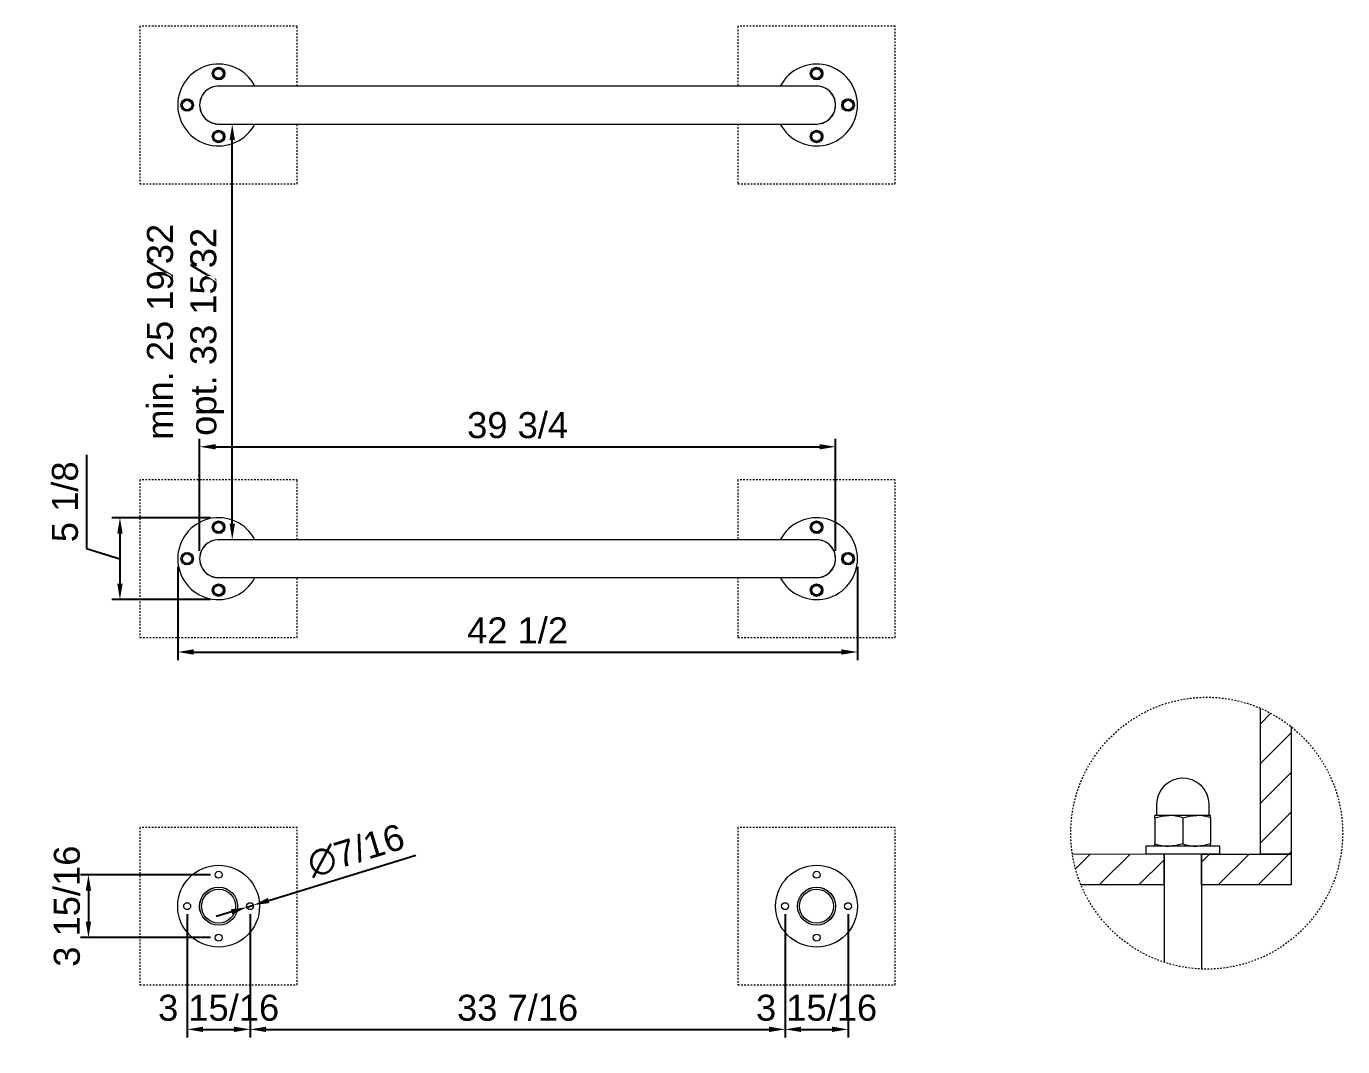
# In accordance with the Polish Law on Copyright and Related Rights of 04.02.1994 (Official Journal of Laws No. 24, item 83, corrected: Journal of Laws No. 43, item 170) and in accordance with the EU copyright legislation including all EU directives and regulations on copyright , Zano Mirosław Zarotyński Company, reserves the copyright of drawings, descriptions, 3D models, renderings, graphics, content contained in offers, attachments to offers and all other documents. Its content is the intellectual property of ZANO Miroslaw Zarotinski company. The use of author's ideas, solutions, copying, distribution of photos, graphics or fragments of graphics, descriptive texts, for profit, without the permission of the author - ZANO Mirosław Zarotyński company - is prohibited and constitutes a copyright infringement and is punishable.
# Model space of a CAD drawing. Header units: inches. Extents: x -8 to 544, y 1 to 138.
# Drawn here: x 8 to 90.3, y 1.2 to 64.9 of the extents above; entities that cross this region are included whole.
import ezdxf

# ---------------------------------------------------------------- set-up
doc = ezdxf.new("R2010")
doc.units = ezdxf.units.IN
doc.linetypes.add('HIDDEN', pattern=[1.905, 1.27, -0.635])
for name, color, linetype, lineweight in [('ZANO_R', 7, 'Continuous', 0), ('ZANO_R_przerywana', 250, 'HIDDEN', 0), ('ZANO_W', 1, 'Continuous', 0)]:
    doc.layers.add(name, color=color, linetype=linetype, lineweight=lineweight)
doc.styles.get("Standard").update_dxf_attribs({"font": 'arial.ttf'})
doc.dimstyles.new('amerykanie', dxfattribs={"dimtxt": 50, "dimasz": 50, "dimexe": 0.5, "dimexo": 0.5, "dimgap": 1, "dimtad": 1, "dimdec": 0, "dimzin": 0, "dimlunit": 5, "dimtxsty": 'Standard', "dimcen": 0.09, "dimclrd": 1, "dimclre": 1, "dimclrt": 1, "dimazin": 0, "dimtfac": 1, "dimtdec": 0, "dimtmove": 0, "dimatfit": 3, "dimfxl": 1, "dimtzin": 0, "dimarcsym": 1})

# ---------------------------------------------------------------- blocks, each defined once
blk = doc.blocks.new('*D389')
at = {"layer": 'ZANO_W', "color": 1, "lineweight": -2}
for p, q in [((20.414, 58.831), (20.414, 58.831)), ((20.914, 33.846), (20.914, 57.831)), ((20.414, 32.846), (20.414, 32.846))]:
    blk.add_line(p, q, dxfattribs=at)
at = {"layer": 'ZANO_W', "color": 1}
for points in [[(21.081, 57.831), (20.748, 57.831), (20.914, 58.831)], [(20.748, 33.846), (21.081, 33.846), (20.914, 32.846)]]:
    blk.add_solid(points, dxfattribs=at)
at = {"layer": 'ZANO_W', "color": 1, "insert": (17.994, 45.839), "char_height": 1.625, "attachment_point": 5, "rotation": 90}
blk.add_mtext('min. 25 19⁄32\\Popt. 33 15⁄32', dxfattribs=at)
blk = doc.blocks.new('*D391')
at = {"layer": 'ZANO_W', "color": 1, "lineweight": -2}
for p, q in [((19.562, 11.905), (11.423, 11.905)), ((11.923, 10.905), (11.923, 8.97)), ((19.562, 7.97), (11.423, 7.97))]:
    blk.add_line(p, q, dxfattribs=at)
at = {"layer": 'ZANO_W', "color": 1}
for points in [[(12.09, 10.905), (11.757, 10.905), (11.923, 11.905)], [(11.757, 8.97), (12.09, 8.97), (11.923, 7.97)]]:
    blk.add_solid(points, dxfattribs=at)
at = {"layer": 'ZANO_W', "color": 1, "insert": (10.583, 9.938), "char_height": 1.625, "attachment_point": 5, "rotation": 90}
blk.add_mtext('3 15/16', dxfattribs=at)
blk = doc.blocks.new('*D392')
at = {"layer": 'ZANO_W', "color": 1, "lineweight": -2}
for p, q in [((18.095, 9.438), (18.095, 1.738)), ((22.03, 9.438), (22.03, 1.738)), ((19.095, 2.238), (21.03, 2.238))]:
    blk.add_line(p, q, dxfattribs=at)
at = {"layer": 'ZANO_W', "color": 1}
for points in [[(19.095, 2.405), (19.095, 2.072), (18.095, 2.238)], [(21.03, 2.072), (21.03, 2.405), (22.03, 2.238)]]:
    blk.add_solid(points, dxfattribs=at)
at = {"layer": 'ZANO_W', "color": 1, "insert": (20.062, 3.579), "char_height": 1.625, "attachment_point": 5}
blk.add_mtext('3 15/16', dxfattribs=at)
blk = doc.blocks.new('*D393')
at = {"layer": 'ZANO_W', "color": 1, "lineweight": -2}
for p, q in [((22.03, 9.438), (22.03, 1.738)), ((55.479, 9.438), (55.479, 1.738)), ((23.03, 2.238), (54.479, 2.238))]:
    blk.add_line(p, q, dxfattribs=at)
at = {"layer": 'ZANO_W', "color": 1}
for points in [[(23.03, 2.405), (23.03, 2.072), (22.03, 2.238)], [(54.479, 2.072), (54.479, 2.405), (55.479, 2.238)]]:
    blk.add_solid(points, dxfattribs=at)
at = {"layer": 'ZANO_W', "color": 1, "insert": (38.754, 3.579), "char_height": 1.625, "attachment_point": 5}
blk.add_mtext('33 7/16', dxfattribs=at)
blk = doc.blocks.new('*D394')
at = {"layer": 'ZANO_W', "color": 1, "lineweight": -2}
for p, q in [((55.479, 9.438), (55.479, 1.738)), ((59.414, 9.438), (59.414, 1.738)), ((56.479, 2.238), (58.414, 2.238))]:
    blk.add_line(p, q, dxfattribs=at)
at = {"layer": 'ZANO_W', "color": 1}
for points in [[(56.479, 2.405), (56.479, 2.072), (55.479, 2.238)], [(58.414, 2.072), (58.414, 2.405), (59.414, 2.238)]]:
    blk.add_solid(points, dxfattribs=at)
at = {"layer": 'ZANO_W', "color": 1, "insert": (57.446, 3.579), "char_height": 1.625, "attachment_point": 5}
blk.add_mtext('3 15/16', dxfattribs=at)
blk = doc.blocks.new('*D397')
at = {"layer": 'ZANO_W', "color": 1, "lineweight": -2}
for p, q in [((23.193, 10.295), (32.394, 13.119)), ((21.823, 9.874), (22.237, 10.001)), ((20.867, 9.581), (19.911, 9.287))]:
    blk.add_line(p, q, dxfattribs=at)
at = {"layer": 'ZANO_W', "color": 1}
for points in [[(23.144, 10.454), (23.242, 10.135), (22.237, 10.001)], [(20.916, 9.421), (20.818, 9.74), (21.823, 9.874)]]:
    blk.add_solid(points, dxfattribs=at)
at = {"layer": 'ZANO_W', "color": 1, "insert": (28.65, 13.408), "char_height": 1.625, "attachment_point": 5, "rotation": 17.06424}
blk.add_mtext('∅7/16', dxfattribs=at)
blk = doc.blocks.new('*D398')
at = {"layer": 'ZANO_W', "color": 1, "lineweight": -2}
for p, q in [((11.803, 38.142), (11.803, 32.287)), ((19.562, 34.218), (13.393, 34.218)), ((13.893, 33.218), (13.893, 30.102)), ((11.803, 32.287), (13.893, 31.66)), ((19.562, 29.102), (13.393, 29.102))]:
    blk.add_line(p, q, dxfattribs=at)
at = {"layer": 'ZANO_W', "color": 1}
for points in [[(14.06, 33.218), (13.727, 33.218), (13.893, 34.218)], [(13.727, 30.102), (14.06, 30.102), (13.893, 29.102)]]:
    blk.add_solid(points, dxfattribs=at)
at = {"layer": 'ZANO_W', "color": 1, "insert": (10.463, 35.214), "char_height": 1.625, "attachment_point": 5, "rotation": 90}
blk.add_mtext('5 1/8', dxfattribs=at)
blk = doc.blocks.new('*D399')
at = {"layer": 'ZANO_W', "color": 1, "lineweight": -2}
for p, q in [((18.876, 32.16), (18.876, 39.155)), ((58.637, 32.16), (58.637, 39.155)), ((19.876, 38.655), (57.637, 38.655))]:
    blk.add_line(p, q, dxfattribs=at)
at = {"layer": 'ZANO_W', "color": 1}
for points in [[(19.876, 38.822), (19.876, 38.489), (18.876, 38.655)], [(57.637, 38.489), (57.637, 38.822), (58.637, 38.655)]]:
    blk.add_solid(points, dxfattribs=at)
at = {"layer": 'ZANO_W', "color": 1, "insert": (38.756, 39.996), "char_height": 1.625, "attachment_point": 5}
blk.add_mtext('39 3/4', dxfattribs=at)
blk = doc.blocks.new('*D400')
at = {"layer": 'ZANO_W', "color": 1, "lineweight": -2}
for p, q in [((17.505, 31.16), (17.505, 25.326)), ((60.004, 31.16), (60.004, 25.326)), ((18.505, 25.826), (59.004, 25.826))]:
    blk.add_line(p, q, dxfattribs=at)
at = {"layer": 'ZANO_W', "color": 1}
for points in [[(18.505, 25.993), (18.505, 25.66), (17.505, 25.826)], [(59.004, 25.66), (59.004, 25.993), (60.004, 25.826)]]:
    blk.add_solid(points, dxfattribs=at)
at = {"layer": 'ZANO_W', "color": 1, "insert": (38.754, 27.167), "char_height": 1.625, "attachment_point": 5}
blk.add_mtext('42 1/2', dxfattribs=at)

msp = doc.modelspace()

# ---------------------------------------------------------------- linework, layer by layer
at = {"layer": 'ZANO_R'}
for p, q in [((20.06238, 62.30007), (19.88062, 62.30007)), ((20.24414, 62.30007), (20.06238, 62.30007)), ((57.08284, 61.98526), (57.17372, 61.82785)), ((57.2646, 62.30007), (57.17372, 62.14267)), ((57.44636, 62.30007), (57.2646, 62.30007)), ((57.62812, 62.30007), (57.44636, 62.30007)), ((57.62812, 61.67045), (57.71899, 61.82785)), ((20.06238, 61.67045), (19.88062, 61.67045)), ((20.24414, 61.67045), (20.06238, 61.67045)), ((21.76645, 61.20413), (20.06238, 61.20413)), ((53.24769, 61.20413), (21.76645, 61.20413)), ((57.44636, 61.20413), (53.24769, 61.20413)), ((57.44636, 61.67045), (57.2646, 61.67045)), ((57.62812, 61.67045), (57.44636, 61.67045)), ((17.77999, 60.19944), (17.77999, 60.01768)), ((18.40961, 60.19944), (18.40961, 60.01768)), ((59.09912, 60.01768), (59.09912, 60.19944)), ((59.72875, 60.01768), (59.72875, 60.19944)), ((17.77999, 60.01768), (17.77999, 59.83593)), ((18.40961, 60.01768), (18.40961, 59.83593)), ((59.09912, 59.83593), (59.09912, 60.01768)), ((59.72875, 59.83593), (59.72875, 60.01768)), ((20.06238, 58.83123), (21.76645, 58.83123)), ((21.76645, 58.83123), (53.24769, 58.83123)), ((53.24769, 58.83123), (57.44636, 58.83123)), ((19.88062, 58.36492), (20.06238, 58.36492)), ((19.88062, 57.73529), (20.06238, 57.73529)), ((20.06238, 58.36492), (20.24414, 58.36492)), ((20.06238, 57.73529), (20.24414, 57.73529)), ((57.2646, 58.36492), (57.44636, 58.36492)), ((57.2646, 57.73529), (57.44636, 57.73529)), ((57.44636, 58.36492), (57.62812, 58.36492)), ((57.44636, 57.73529), (57.62812, 57.73529)), ((20.06238, 33.94208), (19.88062, 33.94208)), ((20.24414, 33.94208), (20.06238, 33.94208)), ((57.2646, 33.94208), (57.17372, 33.78467)), ((57.44636, 33.94208), (57.2646, 33.94208)), ((57.62812, 33.94208), (57.44636, 33.94208)), ((20.06238, 33.31246), (19.88062, 33.31246)), ((20.24414, 33.31246), (20.06238, 33.31246)), ((57.08284, 33.62727), (57.17372, 33.46986)), ((57.44636, 33.31246), (57.2646, 33.31246)), ((57.62812, 33.31246), (57.44636, 33.31246)), ((57.62812, 33.31246), (57.71899, 33.46986)), ((21.76645, 32.84614), (20.06238, 32.84614)), ((53.24769, 32.84614), (21.76645, 32.84614)), ((57.44636, 32.84614), (53.24769, 32.84614)), ((17.77999, 31.84145), (17.77999, 31.65969)), ((17.77999, 31.65969), (17.77999, 31.47793)), ((18.40961, 31.84145), (18.40961, 31.65969)), ((18.40961, 31.65969), (18.40961, 31.47793)), ((59.09912, 31.65969), (59.09912, 31.84145)), ((59.09912, 31.47793), (59.09912, 31.65969)), ((59.72875, 31.65969), (59.72875, 31.84145)), ((59.72875, 31.47793), (59.72875, 31.65969)), ((20.06238, 30.47324), (21.76645, 30.47324)), ((21.76645, 30.47324), (53.24769, 30.47324)), ((53.24769, 30.47324), (57.44636, 30.47324)), ((19.88062, 30.00692), (20.06238, 30.00692)), ((20.06238, 30.00692), (20.24414, 30.00692)), ((57.2646, 30.00692), (57.44636, 30.00692)), ((57.44636, 30.00692), (57.62812, 30.00692)), ((19.88062, 29.3773), (20.06238, 29.3773)), ((20.06238, 29.3773), (20.24414, 29.3773)), ((57.2646, 29.3773), (57.44636, 29.3773)), ((57.44636, 29.3773), (57.62812, 29.3773)), ((85.17904, 22.31669), (85.17904, 13.19729)), ((85.17904, 21.32148), (85.8513, 21.99375)), ((85.17904, 18.84044), (87.11298, 20.77438)), ((87.11298, 21.16606), (87.11298, 13.19729)), ((85.17904, 16.35939), (87.11298, 18.29334)), ((78.70032, 16.2916), (78.70032, 15.66308)), ((81.98802, 15.66308), (81.98802, 16.2916)), ((85.17904, 13.87834), (87.11298, 15.81229)), ((78.60362, 15.45926), (78.60362, 15.61472)), ((79.47389, 15.61472), (78.60362, 15.61472)), ((78.60362, 15.45926), (79.02999, 15.57206)), ((78.60362, 15.45926), (78.60362, 13.83624)), ((79.02999, 15.57206), (79.47389, 15.61472)), ((81.21444, 15.61472), (79.47389, 15.61472)), ((80.34417, 15.45926), (80.77054, 15.57206)), ((80.34417, 15.45926), (80.34417, 13.83624)), ((80.77054, 15.57206), (81.21444, 15.61472)), ((82.08473, 15.61472), (81.21444, 15.61472)), ((82.08473, 15.45926), (82.08473, 15.61472)), ((82.08473, 15.45926), (82.08473, 13.83624)), ((73.43875, 13.20163), (79.18381, 13.19729)), ((73.63895, 12.26244), (74.57792, 13.20142)), ((75.1209, 11.26335), (77.05675, 13.1992)), ((78.02344, 13.68078), (78.02344, 13.19729)), ((82.6649, 13.68078), (78.02344, 13.68078)), ((82.6649, 13.19729), (78.02344, 13.19729)), ((78.60362, 13.68078), (78.60362, 13.83624)), ((79.18381, 11.26335), (79.18381, 13.19729)), ((79.18381, 13.19729), (79.18381, 6.42681)), ((79.91781, 13.72345), (79.47389, 13.68078)), ((80.34417, 13.83624), (79.91781, 13.72345)), ((81.65835, 13.72345), (81.21444, 13.68078)), ((81.50454, 11.26335), (81.50454, 13.19729)), ((81.50454, 13.19729), (87.11298, 13.19729)), ((81.50454, 13.19729), (81.50454, 6.00821)), ((81.50454, 12.68489), (82.01694, 13.19729)), ((82.08473, 13.83624), (81.65835, 13.72345)), ((82.08473, 13.68078), (82.08473, 13.83624)), ((82.56404, 11.26335), (84.49799, 13.19729)), ((82.6649, 13.19729), (82.6649, 13.68078)), ((85.04509, 11.26335), (86.97903, 13.19729)), ((87.11298, 13.19729), (85.17904, 13.19729)), ((86.97903, 13.19729), (87.11298, 13.33124)), ((77.60195, 11.26335), (79.18381, 12.84521)), ((79.18381, 11.26335), (73.94188, 11.26335)), ((87.11298, 11.26335), (81.50454, 11.26335))]:
    msp.add_line(p, q, dxfattribs=at)
at = {"layer": 'ZANO_R', "flags": 128}
for points in [[(19.78974, 62.14267), (19.78328, 62.13147), (19.74101, 62.05825), (19.69887, 61.98526)], [(19.69887, 61.98526), (19.74339, 61.90814), (19.78974, 61.82785)], [(19.88062, 62.30007), (19.8361, 62.22296), (19.78974, 62.14267)], [(19.78974, 61.82785), (19.7962, 61.81666), (19.83848, 61.74344), (19.88062, 61.67045)], [(20.33501, 62.14267), (20.32855, 62.15386), (20.28628, 62.22708), (20.24414, 62.30007)], [(20.24414, 61.67045), (20.28866, 61.74757), (20.33501, 61.82785)], [(20.42589, 61.98526), (20.38137, 62.06238), (20.33501, 62.14267)], [(20.33501, 61.82785), (20.34148, 61.83905), (20.38375, 61.91227), (20.42589, 61.98526)], [(57.17372, 62.14267), (57.16726, 62.13147), (57.12499, 62.05825), (57.08284, 61.98526)], [(57.17372, 61.82785), (57.18018, 61.81666), (57.22246, 61.74344), (57.2646, 61.67045)], [(57.71899, 62.14267), (57.71253, 62.15386), (57.67026, 62.22708), (57.62812, 62.30007)], [(57.80987, 61.98526), (57.76535, 62.06238), (57.71899, 62.14267)], [(57.71899, 61.82785), (57.72546, 61.83905), (57.76773, 61.91227), (57.80987, 61.98526)], [(17.9374, 60.29032), (17.9262, 60.28386), (17.85298, 60.24158), (17.77999, 60.19944)], [(18.0948, 60.3812), (18.01768, 60.33667), (17.9374, 60.29032)], [(18.25221, 60.29032), (18.24101, 60.29678), (18.16779, 60.33905), (18.0948, 60.3812)], [(18.40961, 60.19944), (18.3325, 60.24396), (18.25221, 60.29032)], [(59.25653, 60.29032), (59.24534, 60.28386), (59.17212, 60.24158), (59.09912, 60.19944)], [(59.41394, 60.3812), (59.33682, 60.33667), (59.25653, 60.29032)], [(59.57134, 60.29032), (59.56015, 60.29678), (59.48693, 60.33905), (59.41394, 60.3812)], [(59.72875, 60.19944), (59.65163, 60.24396), (59.57134, 60.29032)], [(17.77999, 59.83593), (17.85711, 59.7914), (17.9374, 59.74505)], [(17.9374, 59.74505), (17.94859, 59.73858), (18.02181, 59.69631), (18.0948, 59.65417)], [(18.0948, 59.65417), (18.17192, 59.69869), (18.25221, 59.74505)], [(18.25221, 59.74505), (18.2634, 59.75151), (18.33662, 59.79378), (18.40961, 59.83593)], [(59.09912, 59.83593), (59.17624, 59.7914), (59.25653, 59.74505)], [(59.25653, 59.74505), (59.26772, 59.73858), (59.34094, 59.69631), (59.41394, 59.65417)], [(59.41394, 59.65417), (59.49105, 59.69869), (59.57134, 59.74505)], [(59.57134, 59.74505), (59.58254, 59.75151), (59.65576, 59.79378), (59.72875, 59.83593)], [(19.78974, 58.20751), (19.78328, 58.19632), (19.74101, 58.1231), (19.69887, 58.0501)], [(19.69887, 58.0501), (19.74339, 57.97299), (19.78974, 57.8927)], [(19.88062, 58.36492), (19.8361, 58.2878), (19.78974, 58.20751)], [(19.78974, 57.8927), (19.7962, 57.88151), (19.83848, 57.80828), (19.88062, 57.73529)], [(20.33501, 58.20751), (20.32855, 58.2187), (20.28628, 58.29193), (20.24414, 58.36492)], [(20.24414, 57.73529), (20.28866, 57.81241), (20.33501, 57.8927)], [(20.42589, 58.0501), (20.38137, 58.12722), (20.33501, 58.20751)], [(20.33501, 57.8927), (20.34148, 57.90389), (20.38375, 57.97711), (20.42589, 58.0501)], [(57.17372, 58.20751), (57.16726, 58.19632), (57.12499, 58.1231), (57.08284, 58.0501)], [(57.08284, 58.0501), (57.12737, 57.97299), (57.17372, 57.8927)], [(57.2646, 58.36492), (57.22008, 58.2878), (57.17372, 58.20751)], [(57.17372, 57.8927), (57.18018, 57.88151), (57.22246, 57.80828), (57.2646, 57.73529)], [(57.71899, 58.20751), (57.71253, 58.2187), (57.67026, 58.29193), (57.62812, 58.36492)], [(57.62812, 57.73529), (57.67264, 57.81241), (57.71899, 57.8927)], [(57.80987, 58.0501), (57.76535, 58.12722), (57.71899, 58.20751)], [(57.71899, 57.8927), (57.72546, 57.90389), (57.76773, 57.97711), (57.80987, 58.0501)], [(19.78974, 33.78467), (19.78328, 33.77348), (19.74101, 33.70026), (19.69887, 33.62727)], [(19.88062, 33.94208), (19.8361, 33.86496), (19.78974, 33.78467)], [(20.33501, 33.78467), (20.32855, 33.79587), (20.28628, 33.86909), (20.24414, 33.94208)], [(20.42589, 33.62727), (20.38137, 33.70439), (20.33501, 33.78467)], [(57.17372, 33.78467), (57.16726, 33.77348), (57.12499, 33.70026), (57.08284, 33.62727)], [(57.71899, 33.78467), (57.71253, 33.79587), (57.67026, 33.86909), (57.62812, 33.94208)], [(57.80987, 33.62727), (57.76535, 33.70439), (57.71899, 33.78467)], [(19.69887, 33.62727), (19.74339, 33.55015), (19.78974, 33.46986)], [(19.78974, 33.46986), (19.7962, 33.45867), (19.83848, 33.38545), (19.88062, 33.31246)], [(20.24414, 33.31246), (20.28866, 33.38957), (20.33501, 33.46986)], [(20.33501, 33.46986), (20.34148, 33.48105), (20.38375, 33.55428), (20.42589, 33.62727)], [(57.17372, 33.46986), (57.18018, 33.45867), (57.22246, 33.38545), (57.2646, 33.31246)], [(57.71899, 33.46986), (57.72546, 33.48105), (57.76773, 33.55428), (57.80987, 33.62727)], [(17.9374, 31.93233), (17.9262, 31.92586), (17.85298, 31.88359), (17.77999, 31.84145)], [(17.77999, 31.47793), (17.85711, 31.43341), (17.9374, 31.38705)], [(18.0948, 32.0232), (18.01768, 31.97868), (17.9374, 31.93233)], [(17.9374, 31.38705), (17.94859, 31.38059), (18.02181, 31.33832), (18.0948, 31.29618)], [(18.25221, 31.93233), (18.24101, 31.93879), (18.16779, 31.98106), (18.0948, 32.0232)], [(18.0948, 31.29618), (18.17192, 31.3407), (18.25221, 31.38705)], [(18.40961, 31.84145), (18.3325, 31.88597), (18.25221, 31.93233)], [(18.25221, 31.38705), (18.2634, 31.39352), (18.33662, 31.43579), (18.40961, 31.47793)], [(59.25653, 31.93233), (59.24534, 31.92586), (59.17212, 31.88359), (59.09912, 31.84145)], [(59.09912, 31.47793), (59.17624, 31.43341), (59.25653, 31.38705)], [(59.41394, 32.0232), (59.33682, 31.97868), (59.25653, 31.93233)], [(59.25653, 31.38705), (59.26772, 31.38059), (59.34094, 31.33832), (59.41394, 31.29618)], [(59.57134, 31.93233), (59.56015, 31.93879), (59.48693, 31.98106), (59.41394, 32.0232)], [(59.41394, 31.29618), (59.49105, 31.3407), (59.57134, 31.38705)], [(59.72875, 31.84145), (59.65163, 31.88597), (59.57134, 31.93233)], [(59.57134, 31.38705), (59.58254, 31.39352), (59.65576, 31.43579), (59.72875, 31.47793)], [(19.78974, 29.84952), (19.78328, 29.83833), (19.74101, 29.7651), (19.69887, 29.69211)], [(19.69887, 29.69211), (19.74339, 29.61499), (19.78974, 29.53471)], [(19.88062, 30.00692), (19.8361, 29.92981), (19.78974, 29.84952)], [(20.33501, 29.84952), (20.32855, 29.86071), (20.28628, 29.93393), (20.24414, 30.00692)], [(20.42589, 29.69211), (20.38137, 29.76923), (20.33501, 29.84952)], [(20.33501, 29.53471), (20.34148, 29.5459), (20.38375, 29.61912), (20.42589, 29.69211)], [(57.17372, 29.84952), (57.16726, 29.83833), (57.12499, 29.7651), (57.08284, 29.69211)], [(57.08284, 29.69211), (57.12737, 29.61499), (57.17372, 29.53471)], [(57.2646, 30.00692), (57.22008, 29.92981), (57.17372, 29.84952)], [(57.71899, 29.84952), (57.71253, 29.86071), (57.67026, 29.93393), (57.62812, 30.00692)], [(57.80987, 29.69211), (57.76535, 29.76923), (57.71899, 29.84952)], [(57.71899, 29.53471), (57.72546, 29.5459), (57.76773, 29.61912), (57.80987, 29.69211)], [(19.78974, 29.53471), (19.7962, 29.52351), (19.83848, 29.45029), (19.88062, 29.3773)], [(20.24414, 29.3773), (20.28866, 29.45442), (20.33501, 29.53471)], [(57.17372, 29.53471), (57.18018, 29.52351), (57.22246, 29.45029), (57.2646, 29.3773)], [(57.62812, 29.3773), (57.67264, 29.45442), (57.71899, 29.53471)]]:
    msp.add_lwpolyline(points, dxfattribs=at)
at = {"layer": 'ZANO_R'}
msp.add_lwpolyline([(87.11298, 13.19729), (87.11298, 11.26335)], dxfattribs=at)
for centre, radius in [((20.06238, 61.98526), 0.39352), ((20.06238, 61.98526), 0.29514), ((57.44636, 61.98526), 0.39352), ((57.44636, 61.98526), 0.29514), ((18.0948, 60.01768), 0.39352), ((18.0948, 60.01768), 0.29514), ((59.41394, 60.01768), 0.39352), ((59.41394, 60.01768), 0.29514), ((20.06238, 58.0501), 0.39352), ((57.44636, 58.0501), 0.39352), ((20.06238, 58.0501), 0.29514), ((57.44636, 58.0501), 0.29514), ((20.06238, 33.62727), 0.39352), ((20.06238, 33.62727), 0.29514), ((57.44636, 33.62727), 0.39352), ((57.44636, 33.62727), 0.29514), ((18.0948, 31.65969), 0.39352), ((18.0948, 31.65969), 0.29514), ((59.41394, 31.65969), 0.39352), ((59.41394, 31.65969), 0.29514), ((20.06238, 29.69211), 0.39352), ((20.06238, 29.69211), 0.29514), ((57.44636, 29.69211), 0.39352), ((57.44636, 29.69211), 0.29514), ((20.06238, 9.93757), 2.55785), ((57.44636, 9.93757), 2.55785), ((20.06238, 11.90515), 0.21643), ((57.44636, 11.90515), 0.21643), ((20.06238, 9.93757), 1.19038), ((20.06238, 9.93757), 1.18645), ((20.06238, 9.93757), 1.06052), ((57.44636, 9.93757), 1.19038), ((57.44636, 9.93757), 1.18645), ((57.44636, 9.93757), 1.06052), ((18.0948, 9.93757), 0.21643), ((22.02996, 9.93757), 0.21643), ((55.47878, 9.93757), 0.21643), ((59.41394, 9.93757), 0.21643), ((20.06238, 7.96999), 0.21643), ((57.44636, 7.96999), 0.21643)]:
    msp.add_circle(centre, radius, dxfattribs=at)
for centre, radius, start, end in [((20.06238, 60.01768), 2.55785, 27.6355726, 332.3644274), ((57.44636, 60.01768), 2.55785, 0, 152.3644274), ((20.06238, 61.98526), 0.31481, 150, 210), ((20.06238, 61.98526), 0.31481, 90, 150), ((20.06238, 61.98526), 0.31481, 210, 270), ((20.06238, 61.98526), 0.31481, 30, 90), ((20.06238, 61.98526), 0.31481, 270, 330), ((20.06238, 61.98526), 0.31481, 330, 30), ((57.44636, 61.98526), 0.31481, 150, 210), ((57.44636, 61.98526), 0.31481, 90, 150), ((57.44636, 61.98526), 0.31481, 210, 270), ((57.44636, 61.98526), 0.31481, 30, 90), ((57.44636, 61.98526), 0.31481, 270, 330), ((57.44636, 61.98526), 0.31481, 330, 30), ((20.06238, 60.01768), 1.19038, 85.3399063, 274.6600937), ((20.06238, 60.01768), 1.18645, 90, 180), ((57.44636, 60.01768), 1.19038, 0, 94.6600937), ((57.44636, 60.01768), 1.18645, 270, 90), ((18.0948, 60.01768), 0.31481, 120, 180), ((18.0948, 60.01768), 0.31481, 60, 120), ((18.0948, 60.01768), 0.31481, 0, 60), ((59.41394, 60.01768), 0.31481, 120, 180), ((59.41394, 60.01768), 0.31481, 60, 120), ((59.41394, 60.01768), 0.31481, 0, 60), ((18.0948, 60.01768), 0.31481, 180, 240), ((18.0948, 60.01768), 0.31481, 240, 300), ((18.0948, 60.01768), 0.31481, 300, 0), ((20.06238, 60.01768), 1.18645, 180, 270), ((57.44636, 60.01768), 2.55785, 207.6355726, 0), ((57.44636, 60.01768), 1.19038, 265.3399063, 0), ((59.41394, 60.01768), 0.31481, 180, 240), ((59.41394, 60.01768), 0.31481, 240, 300), ((59.41394, 60.01768), 0.31481, 300, 0), ((20.06238, 58.0501), 0.31481, 150, 210), ((20.06238, 58.0501), 0.31481, 90, 150), ((20.06238, 58.0501), 0.31481, 210, 270), ((20.06238, 58.0501), 0.31481, 30, 90), ((20.06238, 58.0501), 0.31481, 270, 330), ((20.06238, 58.0501), 0.31481, 330, 30), ((57.44636, 58.0501), 0.31481, 150, 210), ((57.44636, 58.0501), 0.31481, 90, 150), ((57.44636, 58.0501), 0.31481, 210, 270), ((57.44636, 58.0501), 0.31481, 30, 90), ((57.44636, 58.0501), 0.31481, 270, 330), ((57.44636, 58.0501), 0.31481, 330, 30), ((20.06238, 31.65969), 2.55785, 27.6355726, 332.3644274), ((20.06238, 33.62727), 0.31481, 150, 210), ((20.06238, 33.62727), 0.31481, 90, 150), ((20.06238, 33.62727), 0.31481, 30, 90), ((20.06238, 33.62727), 0.31481, 330, 30), ((57.44636, 31.65969), 2.55785, 0, 152.3644274), ((57.44636, 33.62727), 0.31481, 150, 210), ((57.44636, 33.62727), 0.31481, 90, 150), ((57.44636, 33.62727), 0.31481, 30, 90), ((57.44636, 33.62727), 0.31481, 330, 30), ((20.06238, 33.62727), 0.31481, 210, 270), ((20.06238, 33.62727), 0.31481, 270, 330), ((57.44636, 33.62727), 0.31481, 210, 270), ((57.44636, 33.62727), 0.31481, 270, 330), ((20.06238, 31.65969), 1.19038, 85.3399063, 274.6600937), ((20.06238, 31.65969), 1.18645, 90, 180), ((57.44636, 31.65969), 1.19038, 0, 94.6600937), ((57.44636, 31.65969), 1.18645, 270, 90), ((18.0948, 31.65969), 0.31481, 120, 180), ((18.0948, 31.65969), 0.31481, 180, 240), ((18.0948, 31.65969), 0.31481, 60, 120), ((18.0948, 31.65969), 0.31481, 240, 300), ((18.0948, 31.65969), 0.31481, 0, 60), ((18.0948, 31.65969), 0.31481, 300, 0), ((20.06238, 31.65969), 1.18645, 180, 270), ((57.44636, 31.65969), 2.55785, 207.6355726, 0), ((57.44636, 31.65969), 1.19038, 265.3399063, 0), ((59.41394, 31.65969), 0.31481, 120, 180), ((59.41394, 31.65969), 0.31481, 180, 240), ((59.41394, 31.65969), 0.31481, 60, 120), ((59.41394, 31.65969), 0.31481, 240, 300), ((59.41394, 31.65969), 0.31481, 0, 60), ((59.41394, 31.65969), 0.31481, 300, 0), ((20.06238, 29.69211), 0.31481, 150, 210), ((20.06238, 29.69211), 0.31481, 90, 150), ((20.06238, 29.69211), 0.31481, 30, 90), ((20.06238, 29.69211), 0.31481, 330, 30), ((57.44636, 29.69211), 0.31481, 150, 210), ((57.44636, 29.69211), 0.31481, 90, 150), ((57.44636, 29.69211), 0.31481, 30, 90), ((57.44636, 29.69211), 0.31481, 330, 30), ((20.06238, 29.69211), 0.31481, 210, 270), ((20.06238, 29.69211), 0.31481, 270, 330), ((57.44636, 29.69211), 0.31481, 210, 270), ((57.44636, 29.69211), 0.31481, 270, 330), ((80.34417, 16.29161), 1.64385, 359.9997308, 180.0002692), ((78.65197, 15.66308), 0.04836, 270.0029354, 359.9902351), ((82.03638, 15.66308), 0.04836, 180.0097649, 269.9970646), ((79.45164, 12.97649), 2.63833, 70.2269566, 89.5167659), ((81.19219, 12.97649), 2.63833, 70.2269566, 89.5167659), ((79.49617, 16.31918), 2.63849, 250.2279308, 269.5162644), ((81.23672, 16.31918), 2.63849, 250.2279308, 269.5162644)]:
    msp.add_arc(centre, radius, start, end, dxfattribs=at)
at = {"layer": 'ZANO_R_przerywana', "ltscale": 0.05}
for p, q in [((15.14343, 64.93663), (15.14343, 55.09874)), ((24.98132, 64.93663), (15.14343, 64.93663)), ((24.98132, 61.20413), (24.98132, 64.93663)), ((52.52741, 64.93663), (52.52741, 61.20413)), ((62.3653, 64.93663), (52.52741, 64.93663)), ((62.3653, 55.09874), (62.3653, 64.93663)), ((24.98132, 55.09874), (24.98132, 58.83123)), ((52.52741, 58.83123), (52.52741, 55.09874)), ((15.14343, 55.09874), (24.98132, 55.09874)), ((52.52741, 55.09874), (62.3653, 55.09874)), ((15.14343, 36.57863), (15.14343, 26.74075)), ((24.98132, 36.57863), (15.14343, 36.57863)), ((24.98132, 32.84614), (24.98132, 36.57863)), ((52.52741, 36.57863), (52.52741, 32.84614)), ((62.3653, 36.57863), (52.52741, 36.57863)), ((62.3653, 26.74075), (62.3653, 36.57863)), ((24.98132, 26.74075), (24.98132, 30.47324)), ((52.52741, 30.47324), (52.52741, 26.74075)), ((15.14343, 26.74075), (24.98132, 26.74075)), ((52.52741, 26.74075), (62.3653, 26.74075)), ((24.98132, 14.85651), (15.14343, 14.85651)), ((15.14343, 14.85651), (15.14343, 5.01862)), ((24.98132, 5.01862), (24.98132, 14.85651)), ((52.52741, 14.85651), (52.52741, 5.01862)), ((62.3653, 14.85651), (52.52741, 14.85651)), ((62.3653, 5.01862), (62.3653, 14.85651)), ((15.14343, 5.01862), (24.98132, 5.01862)), ((52.52741, 5.01862), (62.3653, 5.01862))]:
    msp.add_line(p, q, dxfattribs=at)
at = {"layer": 'ZANO_R_przerywana', "color": 1, "ltscale": 0.05}
msp.add_circle((81.83835, 14.50119), 8.49954, dxfattribs=at)

# ---------------------------------------------------------------- dimensions: what is measured, and where the dimension line sits
at = {"layer": 'ZANO_W'}
dim = msp.add_linear_dim(base=(20.91441, 58.83123), p1=(20.91441, 32.84614), p2=(20.91441, 58.83123), angle=90, text='min. 25 19⁄32\\Popt. 33 15⁄32', dimstyle='amerykanie', override={"dimtxt": 1.625, "dimasz": 1, "dimgap": 0.5, "dimdec": 4, "dimtxsty": 'Standard', "dimaunit": 1, "dimadec": 1, "dimtdec": 4, "dimtmove": 1, "dimfrac": 2}, dxfattribs=at)
dim.commit()
dim.dimension.update_dxf_attribs({"geometry": '*D389', "text_midpoint": (17.99446, 45.83869)})
for base, p1, p2, picture, middle in [((58.63674, 38.65537), (18.87593, 31.65969), (58.63674, 31.65969), '*D399', (38.75634, 39.99614)), ((60.00421, 25.82633), (17.50453, 31.65969), (60.00421, 31.65969), '*D400', (38.75437, 27.16655)), ((55.47878, 2.23832), (22.02996, 9.93757), (55.47878, 9.93757), '*D393', (38.75437, 3.57908))]:
    dim = msp.add_linear_dim(base=base, p1=p1, p2=p2, dimstyle='amerykanie', override={"dimtxt": 1.625, "dimasz": 1, "dimgap": 0.5, "dimdec": 4, "dimaunit": 1, "dimadec": 1, "dimtdec": 4, "dimtmove": 1, "dimfrac": 2}, dxfattribs=at)
    dim.commit()
    dim.dimension.update_dxf_attribs({"geometry": picture, "text_midpoint": middle})
dim = msp.add_linear_dim(base=(13.89342, 29.10184), p1=(20.06238, 34.21754), p2=(20.06238, 29.10184), angle=90, dimstyle='amerykanie', override={"dimtxt": 1.625, "dimasz": 1, "dimgap": 0.5, "dimdec": 4, "dimaunit": 1, "dimadec": 1, "dimtdec": 4, "dimtmove": 1, "dimfrac": 2}, dxfattribs=at)
dim.commit()
dim.dimension.update_dxf_attribs({"geometry": '*D398', "text_midpoint": (10.463, 32.78675)})
dim = msp.add_diameter_dim_2p(p1=(21.82305, 9.87406), p2=(22.23686, 10.00108), dimstyle='amerykanie', override={"dimtxt": 1.625, "dimasz": 1, "dimgap": 0.5, "dimdec": 4, "dimaunit": 1, "dimadec": 1, "dimtdec": 4, "dimtmove": 1, "dimfrac": 2}, dxfattribs=at)
dim.commit()
dim.dimension.update_dxf_attribs({"geometry": '*D397', "text_midpoint": (29.05384, 12.0936), "dimtype": 163})
dim = msp.add_linear_dim(base=(11.92341, 7.96999), p1=(20.06238, 11.90515), p2=(20.06238, 7.96999), angle=90, dimstyle='amerykanie', override={"dimtxt": 1.625, "dimasz": 1, "dimgap": 0.5, "dimdec": 4, "dimaunit": 1, "dimadec": 1, "dimtdec": 4, "dimtmove": 1, "dimfrac": 2}, dxfattribs=at)
dim.commit()
dim.dimension.update_dxf_attribs({"geometry": '*D391', "text_midpoint": (11.92341, 9.93757), "dimtype": 160})
for base, p1, p2, picture, middle in [((22.02996, 2.23832), (18.0948, 9.93757), (22.02996, 9.93757), '*D392', (20.06238, 2.23832)), ((59.41394, 2.23832), (55.47878, 9.93757), (59.41394, 9.93757), '*D394', (57.44636, 2.23832))]:
    dim = msp.add_linear_dim(base=base, p1=p1, p2=p2, dimstyle='amerykanie', override={"dimtxt": 1.625, "dimasz": 1, "dimgap": 0.5, "dimdec": 4, "dimaunit": 1, "dimadec": 1, "dimtdec": 4, "dimtmove": 1, "dimfrac": 2}, dxfattribs=at)
    dim.commit()
    dim.dimension.update_dxf_attribs({"geometry": picture, "text_midpoint": middle, "dimtype": 160})

doc.saveas('drawing.dxf')
